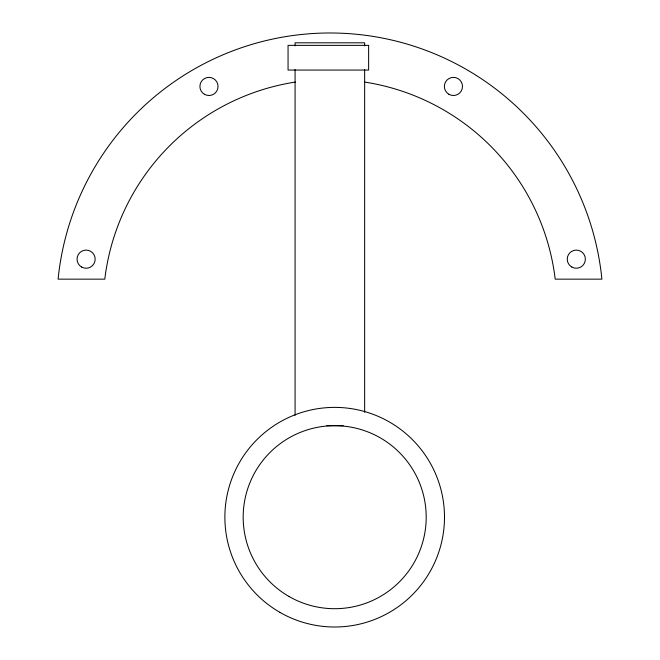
<?xml version="1.0" encoding="UTF-8"?>
<svg xmlns="http://www.w3.org/2000/svg" width="660" height="660" viewBox="0 0 660 660"><rect width="100%" height="100%" fill="white"/><g stroke="black" fill="none" stroke-linecap="round" stroke-linejoin="round"><path stroke-width="0.99" d="M326.799 425.683L343.167 425.683M364.65 45.895L364.65 42.809L295.086 42.809L295.086 45.895M364.65 69.572L364.65 412.302M295.086 69.572L295.086 415.387M295.309 82.079A226.825 226.825 0 0 0 104.791 279.147L58.105 279.147A273.24 273.24 0 0 1 601.895 279.147L555.208 279.147A226.825 226.825 0 0 0 364.691 82.079M368.626 45.367L288.057 45.367L288.057 70.059L368.626 70.059L368.626 45.367M279.782 612.29A109.807 109.807 0 0 0 444.493 517.192A109.807 109.807 0 0 0 279.782 422.095A109.807 109.807 0 0 0 279.782 612.29M288.932 596.442A91.509 91.509 0 0 0 426.195 517.192A91.509 91.509 0 0 0 288.932 437.943A91.509 91.509 0 0 0 288.932 596.442M571.774 267.019A9.067 9.067 0 0 0 585.37 259.165A9.067 9.067 0 0 0 571.774 251.32A9.067 9.067 0 0 0 571.774 267.019M448.899 94.289A9.067 9.067 0 0 0 462.495 86.435A9.067 9.067 0 0 0 448.899 78.59A9.067 9.067 0 0 0 448.899 94.289M204.443 94.289A9.067 9.067 0 0 0 218.039 86.435A9.067 9.067 0 0 0 204.443 78.59A9.067 9.067 0 0 0 204.443 94.289M81.576 267.019A9.067 9.067 0 0 0 95.172 259.165A9.067 9.067 0 0 0 81.576 251.32A9.067 9.067 0 0 0 81.576 267.019"/></g></svg>
